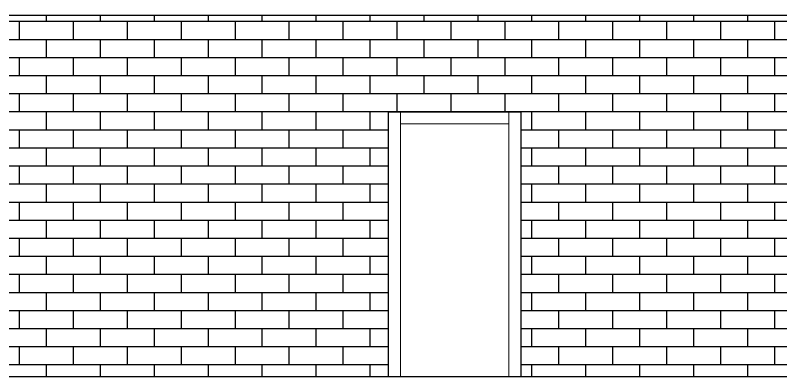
# Model space of a CAD drawing. Header units: metres. Extents: x 42 to 294, y -52 to 32.
# Drawn here: x 261.757 to 264.936, y -28.143 to -26.643 of the extents above; entities that cross this region are included whole.
import ezdxf

# ---------------------------------------------------------------- set-up
doc = ezdxf.new("R2010")
doc.units = ezdxf.units.M
doc.header["$LTSCALE"] = 0.15
doc.layers.add('A-WALL', color=2, linetype='Continuous', lineweight=30)
doc.layers.add('A-WALLCWM', color=6, linetype='Continuous', lineweight=9)

# ---------------------------------------------------------------- blocks, each defined once
blk = doc.blocks.new('Montante rectangular - Montante rectangular - 5x10 cm Aluminio-51-Sur')
at = {"layer": 'A-WALLCWM'}
blk.add_line((10.5586, 11.1), (10.5586, 10), dxfattribs=at)
blk = doc.blocks.new('Montante rectangular - Montante rectangular - 5x10 cm Aluminio-50-Sur')
at = {"layer": 'A-WALLCWM'}
blk.add_line((11.0086, 10), (11.0086, 11.1), dxfattribs=at)
blk = doc.blocks.new('Montante rectangular - Montante rectangular - 5x10 cm Aluminio-52-Sur')
at = {"layer": 'A-WALLCWM'}
for p, q in [((10.5586, 11.05), (10.5586, 11.1)), ((11.0086, 11.1), (11.0086, 11.05)), ((11.0086, 11.05), (10.5586, 11.05))]:
    blk.add_line(p, q, dxfattribs=at)

msp = doc.modelspace()

# ---------------------------------------------------------------- hatches: boundary and pattern name
at = {"layer": 'A-WALL'}
h = msp.add_hatch(dxfattribs=at)
h.set_pattern_fill('FP1_26', color=256, style=0, pattern_type=2)
h.set_pattern_definition([(180, (268.15759, -29.14309), (-9e-18, -0.075), []), (270, (268.15759, -29.14309), (0.112, -0.075), [0.075, -0.075])])
h.paths.add_polyline_path([(263.3072, -27.0431), (263.8572, -27.0431), (263.8572, -28.1431), (265.0197, -28.1431), (265.0197, -26.9681), (267.1697, -26.9681), (267.1697, -28.1431), (267.4684, -28.1431), (267.4686, -28.1415), (267.4716, -28.1273), (267.4749, -28.1126), (267.4781, -28.0989), (267.4805, -28.0876), (267.4814, -28.0803), (267.4814, -28.0756), (267.4812, -28.0711), (267.481, -28.0668), (267.4807, -28.0626), (267.4803, -28.0585), (267.4799, -28.0544), (267.4795, -28.0504), (267.478, -28.0448), (267.4764, -28.0393), (267.475, -28.0338), (267.4738, -28.0284), (267.4729, -28.0231), (267.4723, -28.018), (267.4721, -28.0131), (267.4723, -28.0082), (267.4729, -28.0031), (267.4738, -27.9978), (267.475, -27.9924), (267.4764, -27.987), (267.478, -27.9814), (267.4795, -27.9758), (267.4772, -27.9754), (267.4755, -27.975), (267.475, -27.9745), (267.4762, -27.974), (267.4798, -27.9735), (267.4863, -27.9728), (267.4963, -27.9721), (267.5074, -27.9712), (267.5166, -27.9701), (267.5244, -27.9688), (267.531, -27.9674), (267.5367, -27.9659), (267.5419, -27.9643), (267.5467, -27.9627), (267.5539, -27.9564), (267.561, -27.9503), (267.5679, -27.9446), (267.5745, -27.9396), (267.5807, -27.9355), (267.5864, -27.9326), (267.5915, -27.931), (267.5976, -27.9294), (267.6061, -27.9263), (267.6165, -27.922), (267.6284, -27.9167), (267.635, -27.9137), (267.6416, -27.9107), (267.6555, -27.9042), (267.6699, -27.8974), (267.7016, -27.8471), (267.7092, -27.8455), (267.7165, -27.8442), (267.7236, -27.8433), (267.7301, -27.8431), (267.7358, -27.8438), (267.7407, -27.8457), (267.7445, -27.8489), (267.7483, -27.8525), (267.7529, -27.8556), (267.7579, -27.8584), (267.7627, -27.8614), (267.7668, -27.865), (267.7696, -27.8694), (267.7706, -27.875), (267.7705, -27.8809), (267.7702, -27.8858), (267.7697, -27.8898), (267.7691, -27.8932), (267.7685, -27.8962), (267.7677, -27.8987), (267.7669, -27.9012), (267.7605, -27.9024), (267.7544, -27.9041), (267.7486, -27.9065), (267.7434, -27.91), (267.739, -27.915), (267.7356, -27.9219), (267.7333, -27.931), (267.7322, -27.9399), (267.7319, -27.9465), (267.7325, -27.9513), (267.7339, -27.9554), (267.7361, -27.9593), (267.739, -27.964), (267.7426, -27.9702), (267.7475, -27.9773), (267.7536, -27.984), (267.7605, -27.9903), (267.7677, -27.9961), (267.7746, -28.0013), (267.7807, -28.0057), (267.7856, -28.0094), (267.7899, -28.0125), (267.7949, -28.0156), (267.7999, -28.0188), (267.8047, -28.0224), (267.8088, -28.0266), (267.8119, -28.0315), (267.8135, -28.0374), (267.8143, -28.0437), (267.8151, -28.0499), (267.8158, -28.0563), (267.8164, -28.0629), (267.8169, -28.0699), (267.8172, -28.0775), (267.8173, -28.0859), (267.8174, -28.0943), (267.8179, -28.102), (267.8186, -28.1092), (267.8195, -28.1159), (267.8205, -28.1223), (267.8217, -28.1284), (267.8229, -28.1344), (267.8331, -28.1431), (268.0822, -28.1431), (268.0822, -26.6431), (256.0072, -26.6431), (256.0072, -28.1431), (256.2884, -28.1431), (256.2886, -28.1415), (256.2916, -28.1273), (256.2949, -28.1126), (256.2981, -28.0989), (256.3005, -28.0876), (256.3014, -28.0803), (256.3014, -28.0756), (256.3012, -28.0711), (256.301, -28.0668), (256.3007, -28.0626), (256.3003, -28.0585), (256.2999, -28.0544), (256.2995, -28.0504), (256.298, -28.0448), (256.2964, -28.0393), (256.295, -28.0338), (256.2938, -28.0284), (256.2929, -28.0231), (256.2923, -28.018), (256.2921, -28.0131), (256.2923, -28.0082), (256.2929, -28.0031), (256.2938, -27.9978), (256.295, -27.9924), (256.2964, -27.987), (256.298, -27.9814), (256.2995, -27.9758), (256.2972, -27.9754), (256.2955, -27.975), (256.295, -27.9745), (256.2962, -27.974), (256.2998, -27.9735), (256.3063, -27.9728), (256.3163, -27.9721), (256.3274, -27.9712), (256.3366, -27.9701), (256.3444, -27.9688), (256.351, -27.9674), (256.3567, -27.9659), (256.3619, -27.9643), (256.3667, -27.9627), (256.3739, -27.9564), (256.381, -27.9503), (256.3879, -27.9446), (256.3945, -27.9396), (256.4007, -27.9355), (256.4064, -27.9326), (256.4115, -27.931), (256.4176, -27.9294), (256.4261, -27.9263), (256.4365, -27.922), (256.4484, -27.9167), (256.455, -27.9137), (256.4616, -27.9107), (256.4755, -27.9042), (256.4899, -27.8974), (256.5216, -27.8471), (256.5292, -27.8455), (256.5365, -27.8442), (256.5436, -27.8433), (256.5501, -27.8431), (256.5558, -27.8438), (256.5607, -27.8457), (256.5645, -27.8489), (256.5683, -27.8525), (256.5729, -27.8556), (256.5779, -27.8584), (256.5827, -27.8614), (256.5868, -27.865), (256.5896, -27.8694), (256.5906, -27.875), (256.5905, -27.8809), (256.5902, -27.8858), (256.5897, -27.8898), (256.5891, -27.8932), (256.5885, -27.8962), (256.5877, -27.8987), (256.5869, -27.9012), (256.5805, -27.9024), (256.5744, -27.9041), (256.5686, -27.9065), (256.5634, -27.91), (256.559, -27.915), (256.5556, -27.9219), (256.5533, -27.931), (256.5522, -27.9399), (256.5519, -27.9465), (256.5525, -27.9513), (256.5539, -27.9554), (256.5561, -27.9593), (256.559, -27.964), (256.5626, -27.9702), (256.5675, -27.9773), (256.5736, -27.984), (256.5805, -27.9903), (256.5877, -27.9961), (256.5946, -28.0013), (256.6007, -28.0057), (256.6056, -28.0094), (256.6099, -28.0125), (256.6149, -28.0156), (256.6199, -28.0188), (256.6247, -28.0224), (256.6288, -28.0266), (256.6319, -28.0315), (256.6335, -28.0374), (256.6343, -28.0437), (256.6351, -28.0499), (256.6358, -28.0563), (256.6364, -28.0629), (256.6369, -28.0699), (256.6372, -28.0775), (256.6373, -28.0859), (256.6374, -28.0943), (256.6379, -28.102), (256.6386, -28.1092), (256.6395, -28.1159), (256.6405, -28.1223), (256.6417, -28.1284), (256.6429, -28.1344), (256.6531, -28.1431), (256.9322, -28.1431), (256.9322, -26.9681), (259.0822, -26.9681), (259.0822, -28.1431), (259.4822, -28.1431), (259.4822, -26.9681), (261.6322, -26.9681), (261.6322, -28.1431), (263.3072, -28.1431)], flags=0)

# ---------------------------------------------------------------- linework, layer by layer
for p, q in [((255.8572, -26.6431), (268.0822, -26.6431)), ((263.3072, -28.1431), (263.3072, -27.0431)), ((263.3072, -27.0431), (263.8572, -27.0431)), ((263.8572, -27.0431), (263.8572, -28.1431)), ((268.0822, -28.1431), (255.9572, -28.1431))]:
    msp.add_line(p, q, dxfattribs=at)

# ---------------------------------------------------------------- block references
at = {"layer": 'A-WALLCWM'}
for name in ['Montante rectangular - Montante rectangular - 5x10 cm Aluminio-51-Sur', 'Montante rectangular - Montante rectangular - 5x10 cm Aluminio-52-Sur', 'Montante rectangular - Montante rectangular - 5x10 cm Aluminio-50-Sur']:
    msp.add_blockref(name, (252.7986, -38.1431), dxfattribs=at)

doc.saveas('drawing.dxf')
